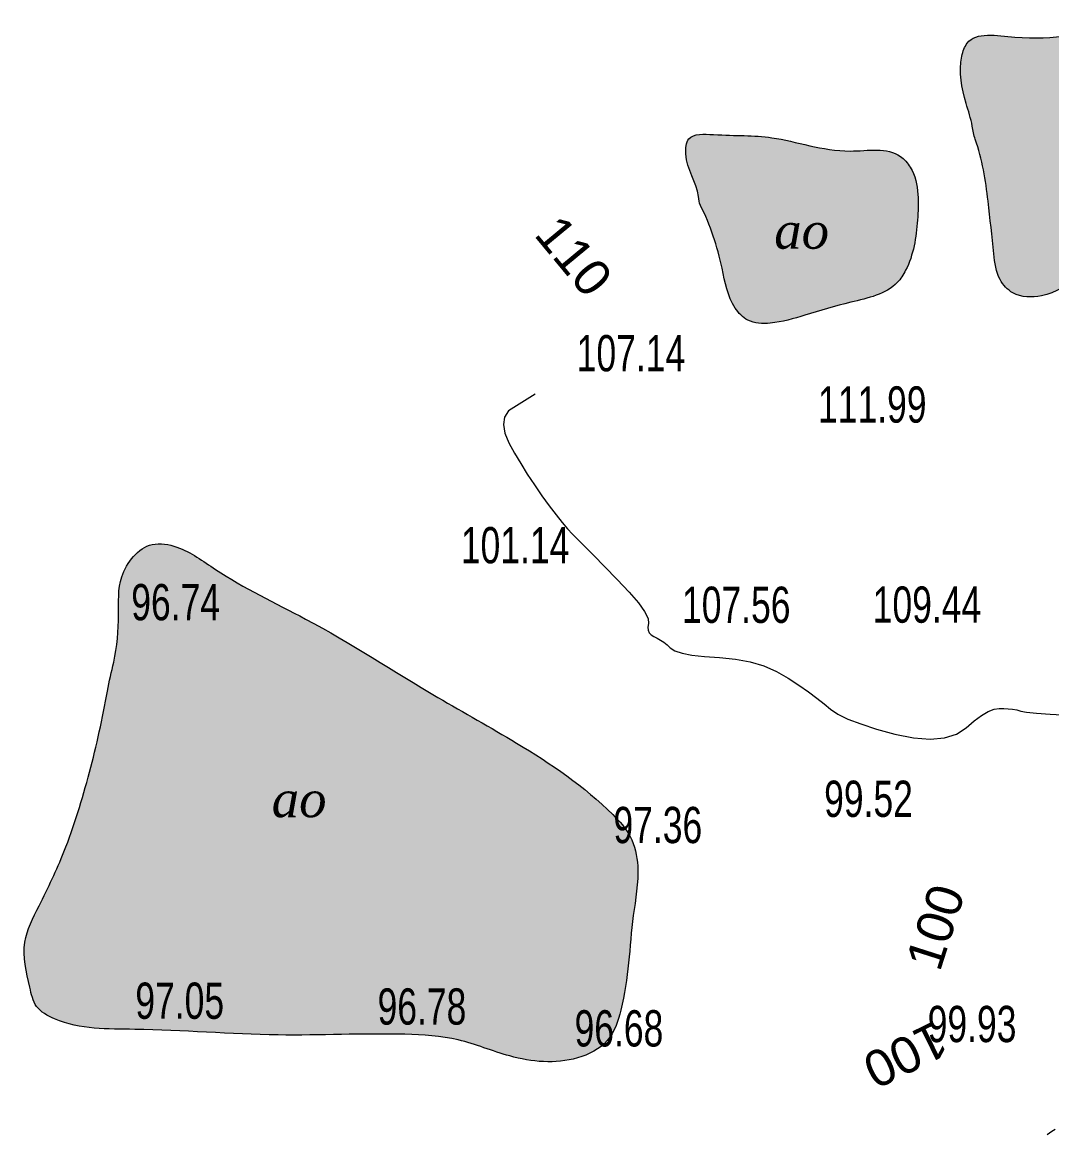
# Model space of a CAD drawing. Header units: metres. Extents: x 431006 to 434411, y 2469261 to 2473208.
# Drawn here: x 431063.9 to 431177.5, y 2472571.6 to 2472694.1 of the extents above; entities that cross this region are included whole.
import ezdxf
from ezdxf.enums import TextEntityAlignment as Align

# ---------------------------------------------------------------- set-up
doc = ezdxf.new("R2010")
doc.units = ezdxf.units.M
doc.header["$MEASUREMENT"] = 0
doc.linetypes.add('ACAD_ISO02W100', pattern=[15, 12, -3])
for name, color, linetype, lineweight in [('CAO DO', 8, 'Continuous', 18), ('ghi chu-ks', 8, 'Continuous', 18), ('mat nuoc-ks', 8, 'DUONG_MEP_NUOC', 18), ('MH_DongMuc', 8, 'Continuous', 18), ('MH_DongMuc_Con', 8, 'Continuous', 18)]:
    doc.layers.add(name, color=color, linetype=linetype, lineweight=lineweight)
doc.styles.add('AO', font='')
doc.styles.get("Standard").update_dxf_attribs({"font": 'arial.ttf'})
doc.styles.get('AO').set_extended_font_data('.VnTime', italic=True)
doc.linetypes.add('DUONG_MEP_NUOC', pattern='A,0.2,[130,ltypeshp.shx,S=0.15,R=0,X=0,Y=0.15],0.05,[130,ltypeshp.shx,S=0.15,R=0,X=0,Y=0.15],1', length=1.25)

msp = doc.modelspace()

# ---------------------------------------------------------------- hatches: boundary and pattern name
at = {"layer": 'mat nuoc-ks', "linetype": 'ACAD_ISO02W100'}
h = msp.add_hatch(dxfattribs=at)
h.set_pattern_fill('MUDST', color=9, scale=10, style=0)
edge = h.paths.add_edge_path()
edge.add_spline(control_points=[(431165.49, 2472428.61), (431163.75, 2472427.43), (431160.92, 2472423.49), (431157.89, 2472418.22), (431156.54, 2472412.75), (431153.84, 2472409.48), (431154.14, 2472405.87), (431154.57, 2472402.2), (431160.53, 2472401.1), (431166.13, 2472399.14), (431172.69, 2472398.58), (431177.6, 2472397.48), (431181.23, 2472396.69), (431184.14, 2472397.01), (431186.75, 2472398.74), (431188.38, 2472403.47), (431191.46, 2472409.78), (431193.04, 2472417.21), (431192.97, 2472424.19), (431194.48, 2472429.19), (431195.84, 2472433.17), (431194.8, 2472436.21), (431191.91, 2472438.35), (431187.41, 2472439.42), (431182.5, 2472440.73), (431178.04, 2472440.52), (431174.09, 2472439.28), (431171.57, 2472435.34), (431168.02, 2472432.4), (431166.55, 2472429.33), (431165.49, 2472428.61)], knot_values=[0, 0, 0, 0, 6.312055, 14.128054, 18.161957, 23.178795, 25.827551, 28.986302, 33.030618, 41.593232, 47.864726, 52.412277, 56.744869, 58.915377, 60.996143, 65.738029, 73.295497, 82.316013, 88.134166, 94.066766, 98.04676, 100.257189, 103.217751, 108.337825, 114.091395, 118.329001, 121.650172, 126.000674, 131.725884, 135.585904, 135.585904, 135.585904, 135.585904], degree=3, periodic=0)
edge = h.paths.add_edge_path()
edge.add_spline(control_points=[(431131.06, 2472436.12), (431130.04, 2472435.44), (431128.37, 2472433.55), (431128.64, 2472429.6), (431126.77, 2472425.84), (431128.21, 2472421.84), (431128.42, 2472418.39), (431130.67, 2472415.51), (431134.4, 2472412.86), (431139.17, 2472410.8), (431143.19, 2472409.1), (431147.06, 2472408.41), (431149.36, 2472412.67), (431152.99, 2472414.97), (431153.75, 2472418.7), (431153.14, 2472422.61), (431147.02, 2472422.81), (431144.35, 2472427.53), (431142.02, 2472430.9), (431140.21, 2472433.97), (431137.29, 2472436.32), (431133.9, 2472436.97), (431131.71, 2472436.56), (431131.06, 2472436.12)], knot_values=[0, 0, 0, 0, 3.66773, 6.74514, 11.499637, 15.458474, 18.977758, 21.626326, 26.031922, 32.676996, 36.947874, 39.625841, 43.137614, 49.689496, 51.897928, 54.306253, 60.428653, 65.99945, 69.723803, 72.883427, 76.602047, 80.561407, 82.939515, 82.939515, 82.939515, 82.939515], degree=3, periodic=0)
edge = h.paths.add_edge_path()
edge.add_spline(control_points=[(431341.7, 2472337.24), (431340.84, 2472335.89), (431338.97, 2472333.65), (431336.27, 2472329.65), (431337.28, 2472321.95), (431339.55, 2472313.57), (431341.14, 2472304.62), (431344.64, 2472299.62), (431348.03, 2472295.36), (431354.44, 2472294.63), (431360.44, 2472293.46), (431366.28, 2472293.88), (431370.33, 2472295.18), (431373.47, 2472296.72), (431375.45, 2472301.02), (431369.99, 2472308.17), (431369.51, 2472317.04), (431366.04, 2472324.74), (431358.28, 2472328.86), (431351.39, 2472333.93), (431345.24, 2472335.99), (431342.23, 2472338.05), (431341.7, 2472337.24)], knot_values=[0, 0, 0, 0, 4.799548, 8.879653, 13.838018, 26.992623, 35.716321, 40.308818, 45.312678, 51.276494, 58.613834, 63.909678, 68.529906, 71.4306, 74.042033, 81.514733, 94.837059, 101.470255, 105.13738, 120.898346, 124.95762, 127.882681, 127.882681, 127.882681, 127.882681], degree=3, periodic=0)
edge = h.paths.add_edge_path()
edge.add_spline(control_points=[(431411.41, 2472445.85), (431410.51, 2472445.23), (431407.45, 2472442.94), (431407.15, 2472435.22), (431404.7, 2472429.46), (431403.01, 2472423.82), (431406.85, 2472421.07), (431412.21, 2472421.86), (431418.78, 2472419.96), (431424.56, 2472418.01), (431429.07, 2472415.88), (431433.12, 2472415.5), (431437.22, 2472419.56), (431440.34, 2472426), (431445.95, 2472431.33), (431447.52, 2472435.68), (431448.04, 2472439.38), (431442.05, 2472441.3), (431438.36, 2472446.5), (431433.2, 2472450.54), (431428.31, 2472452.54), (431423.82, 2472451.62), (431419.04, 2472450.45), (431413.87, 2472449.53), (431412.31, 2472446.48), (431411.41, 2472445.85)], knot_values=[0, 0, 0, 0, 3.274934, 10.96066, 20.707269, 24.05823, 26.0596, 33.433262, 39.534197, 46.443601, 51.664344, 54.661501, 57.753631, 67.88292, 76.555521, 79.9181, 81.959156, 86.731833, 94.967264, 101.7233, 106.035932, 110.276262, 115.010177, 121.256416, 124.542454, 124.542454, 124.542454, 124.542454], degree=3, periodic=0)
edge = h.paths.add_edge_path()
edge.add_spline(control_points=[(431346.17, 2472479.12), (431345.31, 2472477.69), (431343.92, 2472475.7), (431343.36, 2472471.99), (431348.28, 2472468.04), (431354.31, 2472465.73), (431361.01, 2472460.45), (431364.69, 2472456.47), (431369.29, 2472454.37), (431373.3, 2472456.08), (431375.79, 2472461.08), (431376.39, 2472467.85), (431376.76, 2472473.78), (431375.17, 2472479.54), (431368.55, 2472479.82), (431360.72, 2472480.56), (431353.72, 2472484.96), (431348.07, 2472483.62), (431347.23, 2472481.24), (431346.66, 2472479.93), (431346.17, 2472479.12)], knot_values=[0, 0, 0, 0, 5.013947, 7.373642, 10.215245, 22.240065, 27.49183, 35.455208, 38.620217, 41.746395, 47.384747, 54.401883, 61.952034, 65.948004, 69.947555, 79.56784, 90.484303, 93.312155, 94.855487, 97.677552, 97.677552, 97.677552, 97.677552], degree=3, periodic=0)
edge = h.paths.add_edge_path()
edge.add_spline(control_points=[(431169.03, 2472681.2), (431169.81, 2472679.01), (431170.47, 2472674.72), (431170.96, 2472669.58), (431171.38, 2472665.89), (431173.36, 2472663.76), (431177.03, 2472663.68), (431182.91, 2472667.58), (431190.87, 2472671.52), (431199.79, 2472677.14), (431202.97, 2472683.01), (431205.57, 2472686.54), (431204.82, 2472690.12), (431202.56, 2472693.68), (431197.92, 2472693.86), (431192.62, 2472694.12), (431183.93, 2472693.77), (431176.26, 2472691.67), (431168.47, 2472693.22), (431167.06, 2472689.11), (431167.72, 2472685.98), (431168.71, 2472683.04), (431168.86, 2472681.67), (431169.03, 2472681.2)], knot_values=[0, 0, 0, 0, 6.980118, 12.817436, 15.737431, 17.783347, 20.956806, 25.687128, 38.61599, 48.096193, 56.082365, 59.093657, 60.10486, 66.881079, 69.322498, 73.640947, 83.020841, 94.557266, 99.86437, 101.397253, 106.623075, 109.218105, 110.708605, 110.708605, 110.708605, 110.708605], degree=3, periodic=0)
edge = h.paths.add_edge_path()
edge.add_spline(control_points=[(431138.72, 2472673.91), (431139.85, 2472671.74), (431141.03, 2472667.91), (431141.82, 2472663.25), (431143.99, 2472660.9), (431146.98, 2472660.79), (431150.69, 2472661.94), (431155.29, 2472663.31), (431159.77, 2472664.2), (431162.17, 2472667.89), (431162.65, 2472671.35), (431162.83, 2472675.21), (431162.29, 2472677.76), (431159.93, 2472680.5), (431153.91, 2472679.21), (431147.27, 2472681.79), (431141.81, 2472681.53), (431137.25, 2472681.95), (431136.89, 2472678.27), (431138.49, 2472676.25), (431138.57, 2472674.2), (431138.72, 2472673.91)], knot_values=[0, 0, 0, 0, 7.335518, 11.953155, 13.879654, 16.376343, 20.292341, 25.569445, 31.129693, 32.756834, 38.447528, 41.296069, 44.385946, 46.018171, 51.584368, 60.350719, 66.775295, 69.539657, 71.24834, 76.139374, 77.14255, 77.14255, 77.14255, 77.14255], degree=3, periodic=0)
edge = h.paths.add_edge_path()
edge.add_spline(control_points=[(431073.34, 2472620.34), (431072.83, 2472617.33), (431071.46, 2472611.36), (431069.05, 2472603.34), (431066.21, 2472597.37), (431063.64, 2472592.48), (431064.6, 2472588.62), (431065.28, 2472585.32), (431069.55, 2472582.97), (431078.69, 2472583.21), (431091.55, 2472582.07), (431103.42, 2472582.7), (431112.13, 2472582.2), (431118.07, 2472579.62), (431124.03, 2472579.05), (431128.82, 2472581.44), (431130.83, 2472587.42), (431130.9, 2472593.91), (431132.13, 2472600.3), (431131.3, 2472604.37), (431126.75, 2472609.28), (431119.44, 2472614.19), (431107.71, 2472620.69), (431097, 2472627.69), (431086.91, 2472632.36), (431081.86, 2472636.23), (431077.43, 2472637.01), (431074.35, 2472633.2), (431074.72, 2472628.41), (431074.28, 2472624.16), (431073.53, 2472621.41), (431073.34, 2472620.34)], knot_values=[0, 0, 0, 0, 9.171617, 18.383949, 24.93048, 29.259593, 34.245714, 36.494417, 38.904231, 47.808127, 63.627883, 77.618827, 83.536046, 89.487447, 96.949333, 100.750984, 104.423127, 114.932773, 120.422019, 123.804208, 126.869316, 140.095429, 150.151093, 167.106208, 178.435863, 183.3406, 186.091482, 190.977945, 195.161546, 200.434483, 203.696585, 203.696585, 203.696585, 203.696585], degree=3, periodic=0)
h.paths.add_polyline_path([(431180.11, 2472676.92), (431188.07, 2472676.92), (431188.07, 2472685.75), (431180.11, 2472685.75)], flags=24)
h.paths.add_polyline_path([(431145.78, 2472666.63), (431153.74, 2472666.63), (431153.74, 2472675.46), (431145.78, 2472675.46)], flags=24)
h.paths.add_polyline_path([(431090.37, 2472603.93), (431098.32, 2472603.93), (431098.32, 2472612.76), (431090.37, 2472612.76)], flags=24)
h.paths.add_polyline_path([(431360.95, 2472468.56), (431368.91, 2472468.56), (431368.91, 2472477.4), (431360.95, 2472477.4)], flags=24)
h.paths.add_polyline_path([(431133.75, 2472421.63), (431141.7, 2472421.63), (431141.7, 2472430.47), (431133.75, 2472430.47)], flags=24)
h.paths.add_polyline_path([(431168.81, 2472413.93), (431176.76, 2472413.93), (431176.76, 2472422.76), (431168.81, 2472422.76)], flags=24)
h.paths.add_polyline_path([(431349.73, 2472313.06), (431357.69, 2472313.06), (431357.69, 2472321.89), (431349.73, 2472321.89)], flags=24)

# ---------------------------------------------------------------- linework, layer by layer
at = {"layer": 'mat nuoc-ks', "color": 9, "lineweight": 0}
for points, start_tangent, end_tangent in [([(431169.03, 2472681.2), (431170.45, 2472674.37), (431171.08, 2472668.57), (431171.77, 2472665.73), (431173.19, 2472664.26), (431176.34, 2472663.94), (431180.61, 2472665.99), (431191.88, 2472672.32), (431199.51, 2472677.94), (431204.1, 2472684.48), (431205.36, 2472687.21), (431205.2, 2472688.21), (431200.99, 2472693.52), (431198.57, 2472693.84), (431194.26, 2472694), (431184.89, 2472693.52), (431173.4, 2472692.47), (431168.14, 2472691.79), (431167.56, 2472690.37), (431168.03, 2472685.16), (431168.71, 2472682.66), (431169.03, 2472681.2)], (0.33646, -0.941698), (0.33646, -0.941698)), ([(431138.72, 2472673.91), (431141.11, 2472666.97), (431142.57, 2472662.59), (431143.96, 2472661.25), (431146.43, 2472660.92), (431150.25, 2472661.8), (431155.32, 2472663.23), (431160.44, 2472665.41), (431161.36, 2472666.75), (431162.66, 2472672.29), (431162.71, 2472675.13), (431161.87, 2472678.11), (431160.78, 2472679.32), (431155.24, 2472679.91), (431146.6, 2472681.38), (431140.18, 2472681.72), (431137.46, 2472681.25), (431137.12, 2472679.58), (431138.51, 2472674.89), (431138.72, 2472673.91)], (0.461688, -0.887042), (0.461688, -0.887042)), ([(431073.34, 2472620.34), (431071.36, 2472611.39), (431068.55, 2472602.61), (431065.81, 2472596.66), (431064.24, 2472592.63), (431064.78, 2472587.68), (431065.54, 2472585.56), (431067.52, 2472584.19), (431076.35, 2472583.03), (431092.16, 2472582.41), (431106.15, 2472582.48), (431112.03, 2472581.86), (431117.71, 2472580.09), (431125.17, 2472579.88), (431128.46, 2472581.8), (431129.96, 2472585.15), (431131.33, 2472595.57), (431131.81, 2472601.03), (431130.99, 2472604.31), (431129.07, 2472606.71), (431118.46, 2472614.6), (431109.77, 2472619.65), (431095.18, 2472628.29), (431085.25, 2472633.76), (431081.01, 2472636.22), (431078.27, 2472636.5), (431074.92, 2472632.94), (431074.58, 2472628.77), (431074.04, 2472623.53), (431073.34, 2472620.34)], (-0.169344, -0.985557), (-0.169344, -0.985557))]:
    msp.add_spline(points, degree=3, dxfattribs=dict(at, start_tangent=start_tangent, end_tangent=end_tangent))
at = {"layer": 'MH_DongMuc_Con', "color": 9, "lineweight": 0, "elevation": 106}
for points in [[(431120.49, 2472653.09), (431117.57, 2472651.25), (431117.14, 2472650.56), (431117, 2472649.74), (431117.16, 2472648.8), (431117.61, 2472647.73), (431118.24, 2472646.59), (431118.92, 2472645.44), (431119.64, 2472644.27), (431120.42, 2472643.09), (431121.25, 2472641.89), (431122.06, 2472640.76), (431122.81, 2472639.77), (431123.48, 2472638.92), (431124.08, 2472638.22), (431124.61, 2472637.66), (431125.2, 2472637.07), (431125.99, 2472636.28), (431126.98, 2472635.28), (431128.17, 2472634.08), (431129.56, 2472632.66), (431130.88, 2472631.26), (431131.89, 2472630.07), (431132.58, 2472629.1), (431132.95, 2472628.34), (431132.99, 2472627.81), (431132.93, 2472627.4), (431132.96, 2472627.06), (431133.08, 2472626.77), (431133.3, 2472626.53), (431133.61, 2472626.35), (431133.96, 2472626.18), (431134.32, 2472625.97), (431134.68, 2472625.72), (431135.05, 2472625.43), (431135.41, 2472625.11), (431135.92, 2472624.79), (431136.71, 2472624.52), (431137.8, 2472624.31), (431139.17, 2472624.14), (431140.84, 2472624.03), (431142.58, 2472623.87), (431144.22, 2472623.56), (431145.73, 2472623.11), (431147.13, 2472622.51), (431148.41, 2472621.77), (431149.58, 2472620.98), (431150.63, 2472620.24), (431151.57, 2472619.56), (431152.38, 2472618.93), (431153.09, 2472618.36), (431153.89, 2472617.81), (431154.99, 2472617.26), (431156.41, 2472616.71), (431158.14, 2472616.15), (431160.17, 2472615.59), (431162.24, 2472615.17), (431164.06, 2472615.03), (431165.63, 2472615.17), (431166.95, 2472615.59), (431168.02, 2472616.29), (431168.92, 2472617.05), (431169.74, 2472617.64), (431170.47, 2472618.07), (431171.11, 2472618.33), (431171.67, 2472618.43), (431172.18, 2472618.43), (431172.67, 2472618.4), (431173.15, 2472618.34), (431173.6, 2472618.26), (431174.05, 2472618.14), (431174.7, 2472618.02), (431175.79, 2472617.9), (431177.31, 2472617.79), (431179.28, 2472617.7)], [(431177.83, 2472572), (431177.47, 2472571.77), (431176.97, 2472571.41)]]:
    msp.add_lwpolyline(points, dxfattribs=at)

# ---------------------------------------------------------------- texts
at = {"layer": 'CAO DO', "color": 9, "lineweight": 0, "width": 0.7}
for s, p in [('107.14', (431125.09, 2472655.61, 107.14)), ('111.99', (431151.7, 2472649.95, 111.99)), ('101.14', (431112.31, 2472634.43, 101.14)), ('96.74', (431075.97, 2472628.15, 96.74)), ('107.56', (431136.7, 2472627.86, 107.56)), ('109.44', (431157.73, 2472627.88, 109.44)), ('99.52', (431152.37, 2472606.46, 99.52)), ('97.36', (431129.14, 2472603.57, 97.36)), ('97.05', (431076.42, 2472584.19, 97.05)), ('96.78', (431103.13, 2472583.55, 96.78)), ('96.68', (431124.85, 2472581.14, 96.68)), ('99.93', (431163.79, 2472581.62, 99.93))]:
    msp.add_text(s, height=4, dxfattribs=at).set_placement(p)
at = {"layer": 'ghi chu-ks', "color": 9, "char_height": 4, "width": 24.3841, "attachment_point": 1, "style": 'AO'}
for insert in [(431146.87, 2472673.13), (431091.46, 2472610.43)]:
    msp.add_mtext('ao', dxfattribs=dict(at, insert=insert))
at = {"layer": 'MH_DongMuc', "color": 9, "lineweight": 0}
for s, rotation, p in [('110', 309.6357, (431124.79, 2472668.35, 110)), ('100', 72.2546, (431164.63, 2472594.31, 100)), ('100', 206.1683, (431161.35, 2472580.21, 100))]:
    msp.add_text(s, height=4, rotation=rotation, dxfattribs=at).set_placement(p, align=Align.MIDDLE)

doc.saveas('drawing.dxf')
